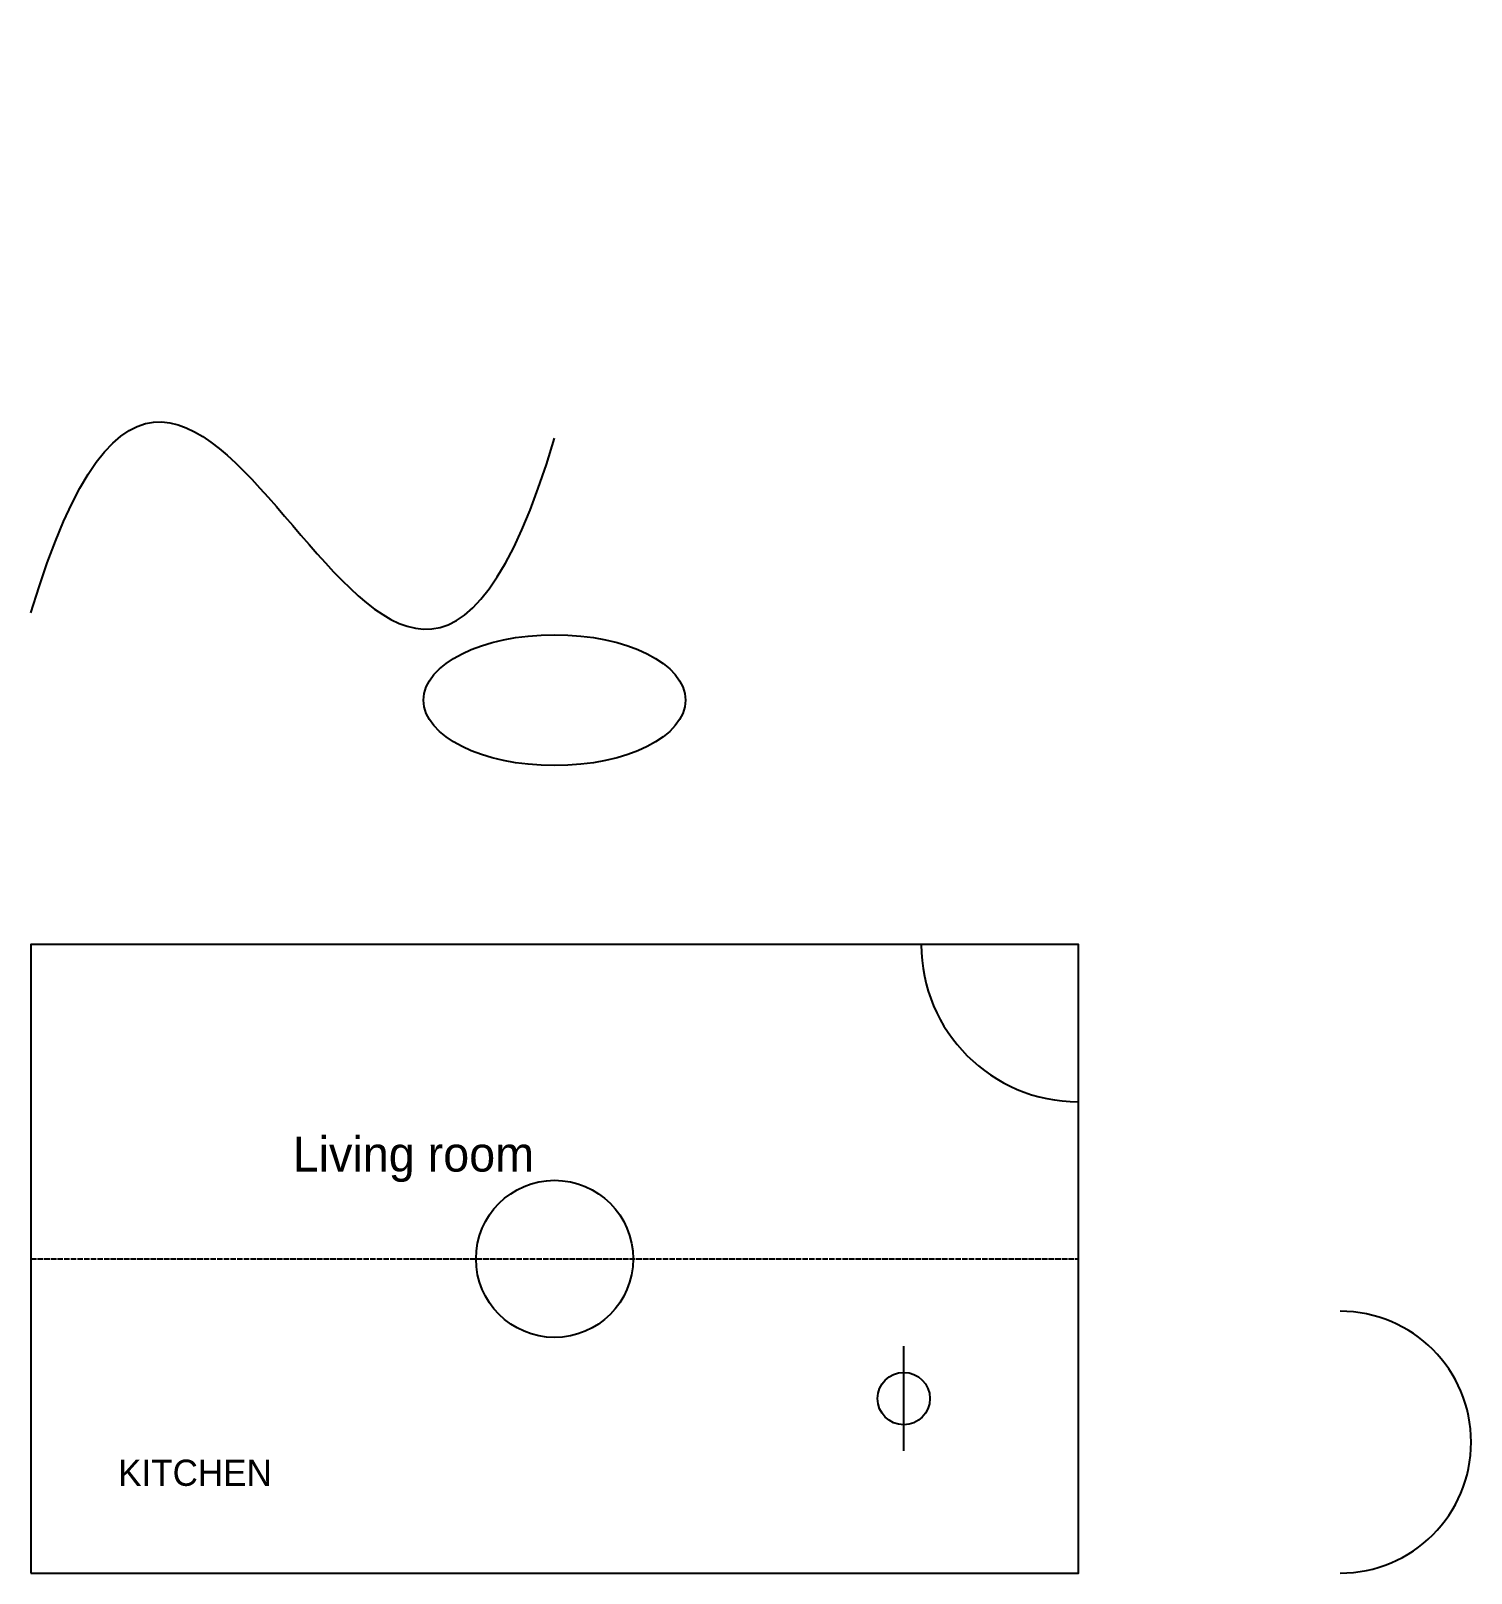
# Model space of a CAD drawing. Header units: inches. Extents: x 0 to 330, y 0 to 353.
import ezdxf

# ---------------------------------------------------------------- set-up
doc = ezdxf.new("R2010")
doc.units = ezdxf.units.IN
doc.linetypes.add('DASHED', pattern=[1.524, 1.27, -0.254])
doc.layers.add('FURN', color=5, linetype='Continuous')
doc.layers.add('WALLS', color=1, linetype='Continuous')

# ---------------------------------------------------------------- blocks, each defined once
blk = doc.blocks.new('TABLE')
blk.add_line((-12, 0), (12, 0))
blk.add_circle((0, 0), 6)

msp = doc.modelspace()

# ---------------------------------------------------------------- linework, layer by layer
at = {"linetype": 'DASHED'}
msp.add_line((0, 72), (240, 72), dxfattribs=at)
msp.add_lwpolyline([(300, 0, 1), (300, 60)], format="xyb")
msp.add_arc((240, 144), 36, 180, 270)
msp.add_ellipse((120, 200), major_axis=(30, 0), ratio=0.5)
msp.add_open_spline([(0, 220), (40, 353.33), (80, 126.67), (120, 260)], degree=3)
at = {"layer": 'FURN'}
msp.add_circle((120, 72), 18, dxfattribs=at)
at = {"layer": 'WALLS'}
msp.add_lwpolyline([(0, 0), (240, 0), (240, 144), (0, 144)], close=True, dxfattribs=at)

# ---------------------------------------------------------------- block references
at = {"layer": 'FURN', "rotation": 90}
msp.add_blockref('TABLE', (200, 40), dxfattribs=at)

# ---------------------------------------------------------------- texts
msp.add_text('KITCHEN', height=6).set_placement((20, 20))
at = {"insert": (60, 100), "char_height": 8, "attachment_point": 1}
msp.add_mtext('Living room', dxfattribs=at)

doc.saveas('drawing.dxf')
